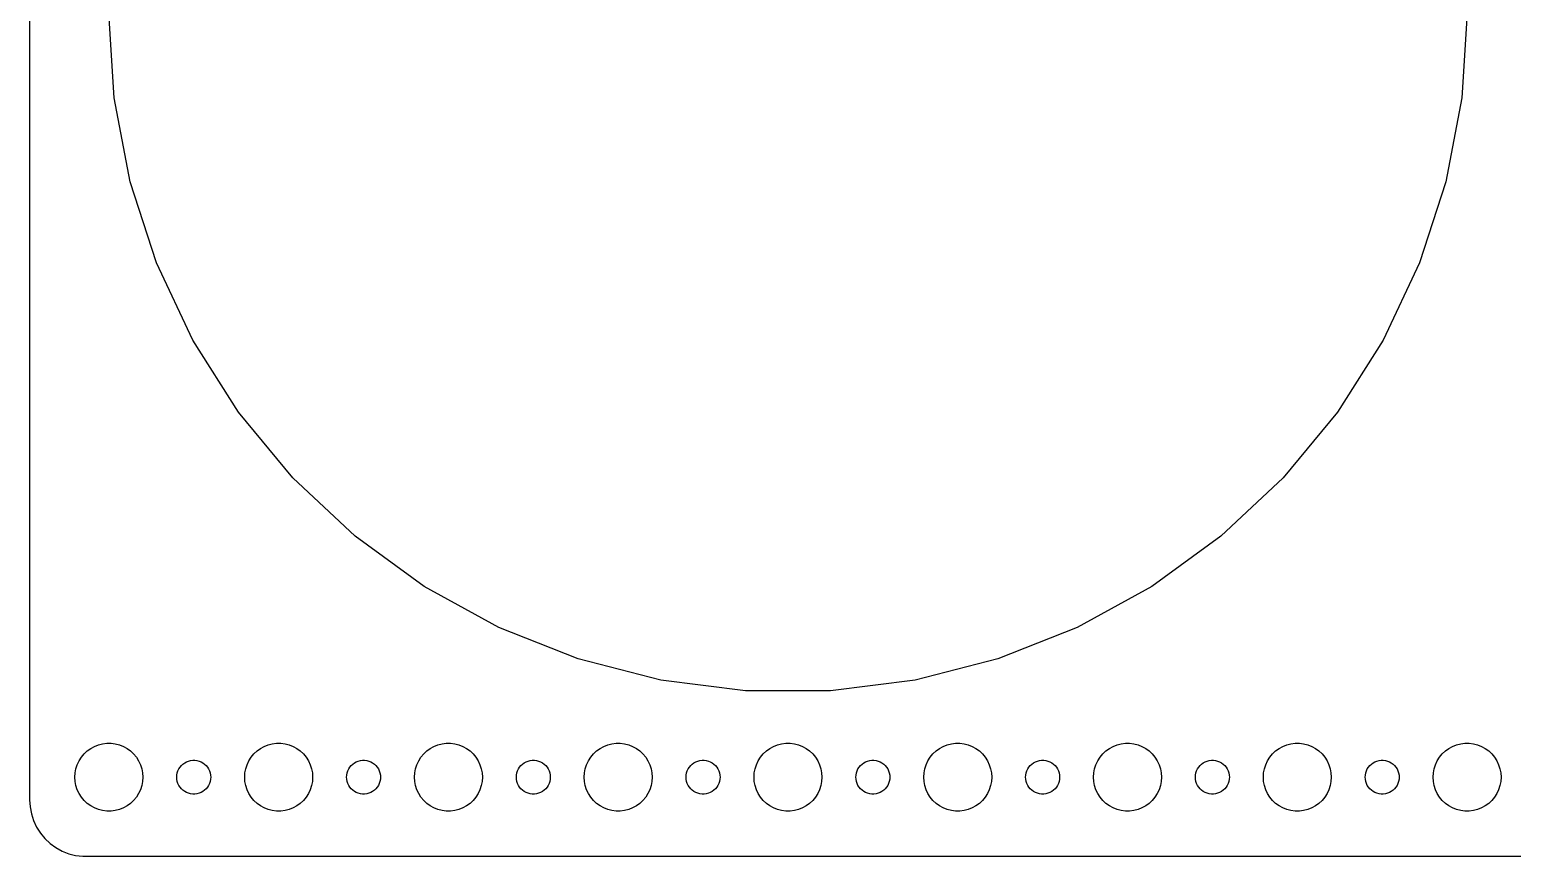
# Model space of a CAD drawing. Header units: metres. Extents: x -254 to 254, y -74 to 74.
# Drawn here: x -254.5 to -123.5, y -74.5 to -1.5 of the extents above; entities that cross this region are included whole.
import ezdxf

# ---------------------------------------------------------------- set-up
doc = ezdxf.new("R2010")
doc.units = ezdxf.units.M

msp = doc.modelspace()

# ---------------------------------------------------------------- linework, layer by layer
for p, q in [((-254.5, 69.5), (-254.5, -69.5)), ((-247.027, -7.51999), (-247.5, 0)), ((-127.5, 0), (-127.973, -7.51999)), ((-245.615, -14.9214), (-247.027, -7.51999)), ((-127.973, -7.51999), (-129.385, -14.9214)), ((-243.287, -22.0875), (-245.615, -14.9214)), ((-129.385, -14.9214), (-131.713, -22.0875)), ((-240.078, -28.9052), (-243.287, -22.0875)), ((-131.713, -22.0875), (-134.922, -28.9052)), ((-236.041, -35.2671), (-240.078, -28.9052)), ((-134.922, -28.9052), (-138.959, -35.2671)), ((-231.238, -41.0728), (-236.041, -35.2671)), ((-138.959, -35.2671), (-143.762, -41.0728)), ((-225.745, -46.2308), (-231.238, -41.0728)), ((-143.762, -41.0728), (-149.255, -46.2308)), ((-219.65, -50.6597), (-225.745, -46.2308)), ((-149.255, -46.2308), (-155.35, -50.6597)), ((-213.047, -54.2896), (-219.65, -50.6597)), ((-155.35, -50.6597), (-161.953, -54.2896)), ((-206.041, -57.0634), (-213.047, -54.2896)), ((-161.953, -54.2896), (-168.959, -57.0634)), ((-198.743, -58.9372), (-206.041, -57.0634)), ((-168.959, -57.0634), (-176.257, -58.9372)), ((-191.267, -59.8816), (-198.743, -58.9372)), ((-176.257, -58.9372), (-183.733, -59.8816)), ((-183.733, -59.8816), (-191.267, -59.8816)), ((-249.927, -65.7366), (-249.687, -65.4464)), ((-249.687, -65.4464), (-249.412, -65.1885)), ((-249.412, -65.1885), (-249.107, -64.967)), ((-249.107, -64.967), (-248.777, -64.7855)), ((-248.777, -64.7855), (-248.427, -64.6468)), ((-248.427, -64.6468), (-248.062, -64.5531)), ((-248.062, -64.5531), (-247.688, -64.5059)), ((-247.688, -64.5059), (-247.312, -64.5059)), ((-247.312, -64.5059), (-246.938, -64.5531)), ((-246.938, -64.5531), (-246.573, -64.6468)), ((-246.573, -64.6468), (-246.223, -64.7855)), ((-246.223, -64.7855), (-245.893, -64.967)), ((-245.893, -64.967), (-245.588, -65.1885)), ((-245.588, -65.1885), (-245.313, -65.4464)), ((-245.313, -65.4464), (-245.073, -65.7366)), ((-234.927, -65.7366), (-234.687, -65.4464)), ((-234.687, -65.4464), (-234.412, -65.1885)), ((-234.412, -65.1885), (-234.107, -64.967)), ((-234.107, -64.967), (-233.777, -64.7855)), ((-233.777, -64.7855), (-233.427, -64.6468)), ((-233.427, -64.6468), (-233.062, -64.5531)), ((-233.062, -64.5531), (-232.688, -64.5059)), ((-232.688, -64.5059), (-232.312, -64.5059)), ((-232.312, -64.5059), (-231.938, -64.5531)), ((-231.938, -64.5531), (-231.573, -64.6468)), ((-231.573, -64.6468), (-231.223, -64.7855)), ((-231.223, -64.7855), (-230.893, -64.967)), ((-230.893, -64.967), (-230.588, -65.1885)), ((-230.588, -65.1885), (-230.313, -65.4464)), ((-230.313, -65.4464), (-230.073, -65.7366)), ((-219.927, -65.7366), (-219.687, -65.4464)), ((-219.687, -65.4464), (-219.412, -65.1885)), ((-219.412, -65.1885), (-219.107, -64.967)), ((-219.107, -64.967), (-218.777, -64.7855)), ((-218.777, -64.7855), (-218.427, -64.6468)), ((-218.427, -64.6468), (-218.062, -64.5531)), ((-218.062, -64.5531), (-217.688, -64.5059)), ((-217.688, -64.5059), (-217.312, -64.5059)), ((-217.312, -64.5059), (-216.938, -64.5531)), ((-216.938, -64.5531), (-216.573, -64.6468)), ((-216.573, -64.6468), (-216.223, -64.7855)), ((-216.223, -64.7855), (-215.893, -64.967)), ((-215.893, -64.967), (-215.588, -65.1885)), ((-215.588, -65.1885), (-215.313, -65.4464)), ((-215.313, -65.4464), (-215.073, -65.7366)), ((-204.927, -65.7366), (-204.687, -65.4464)), ((-204.687, -65.4464), (-204.412, -65.1885)), ((-204.412, -65.1885), (-204.107, -64.967)), ((-204.107, -64.967), (-203.777, -64.7855)), ((-203.777, -64.7855), (-203.427, -64.6468)), ((-203.427, -64.6468), (-203.062, -64.5531)), ((-203.062, -64.5531), (-202.688, -64.5059)), ((-202.688, -64.5059), (-202.312, -64.5059)), ((-202.312, -64.5059), (-201.938, -64.5531)), ((-201.938, -64.5531), (-201.573, -64.6468)), ((-201.573, -64.6468), (-201.223, -64.7855)), ((-201.223, -64.7855), (-200.893, -64.967)), ((-200.893, -64.967), (-200.588, -65.1885)), ((-200.588, -65.1885), (-200.313, -65.4464)), ((-200.313, -65.4464), (-200.073, -65.7366)), ((-189.927, -65.7366), (-189.687, -65.4464)), ((-189.687, -65.4464), (-189.412, -65.1885)), ((-189.412, -65.1885), (-189.107, -64.967)), ((-189.107, -64.967), (-188.777, -64.7855)), ((-188.777, -64.7855), (-188.427, -64.6468)), ((-188.427, -64.6468), (-188.062, -64.5531)), ((-188.062, -64.5531), (-187.688, -64.5059)), ((-187.688, -64.5059), (-187.312, -64.5059)), ((-187.312, -64.5059), (-186.938, -64.5531)), ((-186.938, -64.5531), (-186.573, -64.6468)), ((-186.573, -64.6468), (-186.223, -64.7855)), ((-186.223, -64.7855), (-185.893, -64.967)), ((-185.893, -64.967), (-185.588, -65.1885)), ((-185.588, -65.1885), (-185.313, -65.4464)), ((-185.313, -65.4464), (-185.073, -65.7366)), ((-174.927, -65.7366), (-174.687, -65.4464)), ((-174.687, -65.4464), (-174.412, -65.1885)), ((-174.412, -65.1885), (-174.107, -64.967)), ((-174.107, -64.967), (-173.777, -64.7855)), ((-173.777, -64.7855), (-173.427, -64.6468)), ((-173.427, -64.6468), (-173.062, -64.5531)), ((-173.062, -64.5531), (-172.688, -64.5059)), ((-172.688, -64.5059), (-172.312, -64.5059)), ((-172.312, -64.5059), (-171.938, -64.5531)), ((-171.938, -64.5531), (-171.573, -64.6468)), ((-171.573, -64.6468), (-171.223, -64.7855)), ((-171.223, -64.7855), (-170.893, -64.967)), ((-170.893, -64.967), (-170.588, -65.1885)), ((-170.588, -65.1885), (-170.313, -65.4464)), ((-170.313, -65.4464), (-170.073, -65.7366)), ((-159.927, -65.7366), (-159.687, -65.4464)), ((-159.687, -65.4464), (-159.412, -65.1885)), ((-159.412, -65.1885), (-159.107, -64.967)), ((-159.107, -64.967), (-158.777, -64.7855)), ((-158.777, -64.7855), (-158.427, -64.6468)), ((-158.427, -64.6468), (-158.062, -64.5531)), ((-158.062, -64.5531), (-157.688, -64.5059)), ((-157.688, -64.5059), (-157.312, -64.5059)), ((-157.312, -64.5059), (-156.938, -64.5531)), ((-156.938, -64.5531), (-156.573, -64.6468)), ((-156.573, -64.6468), (-156.223, -64.7855)), ((-156.223, -64.7855), (-155.893, -64.967)), ((-155.893, -64.967), (-155.588, -65.1885)), ((-155.588, -65.1885), (-155.313, -65.4464)), ((-155.313, -65.4464), (-155.073, -65.7366)), ((-144.927, -65.7366), (-144.687, -65.4464)), ((-144.687, -65.4464), (-144.412, -65.1885)), ((-144.412, -65.1885), (-144.107, -64.967)), ((-144.107, -64.967), (-143.777, -64.7855)), ((-143.777, -64.7855), (-143.427, -64.6468)), ((-143.427, -64.6468), (-143.062, -64.5531)), ((-143.062, -64.5531), (-142.688, -64.5059)), ((-142.688, -64.5059), (-142.312, -64.5059)), ((-142.312, -64.5059), (-141.938, -64.5531)), ((-141.938, -64.5531), (-141.573, -64.6468)), ((-141.573, -64.6468), (-141.223, -64.7855)), ((-141.223, -64.7855), (-140.893, -64.967)), ((-140.893, -64.967), (-140.588, -65.1885)), ((-140.588, -65.1885), (-140.313, -65.4464)), ((-140.313, -65.4464), (-140.073, -65.7366)), ((-129.927, -65.7366), (-129.687, -65.4464)), ((-129.687, -65.4464), (-129.412, -65.1885)), ((-129.412, -65.1885), (-129.107, -64.967)), ((-129.107, -64.967), (-128.777, -64.7855)), ((-128.777, -64.7855), (-128.427, -64.6468)), ((-128.427, -64.6468), (-128.062, -64.5531)), ((-128.062, -64.5531), (-127.688, -64.5059)), ((-127.688, -64.5059), (-127.312, -64.5059)), ((-127.312, -64.5059), (-126.938, -64.5531)), ((-126.938, -64.5531), (-126.573, -64.6468)), ((-126.573, -64.6468), (-126.223, -64.7855)), ((-126.223, -64.7855), (-125.893, -64.967)), ((-125.893, -64.967), (-125.588, -65.1885)), ((-125.588, -65.1885), (-125.313, -65.4464)), ((-125.313, -65.4464), (-125.073, -65.7366)), ((-250.476, -67.124), (-250.406, -66.7539)), ((-250.406, -66.7539), (-250.289, -66.3956)), ((-250.289, -66.3956), (-250.129, -66.0547)), ((-250.129, -66.0547), (-249.927, -65.7366)), ((-245.073, -65.7366), (-244.871, -66.0547)), ((-244.871, -66.0547), (-244.711, -66.3956)), ((-244.711, -66.3956), (-244.594, -66.7539)), ((-244.594, -66.7539), (-244.524, -67.124)), ((-241.395, -66.9478), (-241.314, -66.7774)), ((-241.314, -66.7774), (-241.214, -66.6183)), ((-241.214, -66.6183), (-241.093, -66.4732)), ((-241.093, -66.4732), (-240.956, -66.3442)), ((-240.956, -66.3442), (-240.804, -66.2335)), ((-240.804, -66.2335), (-240.639, -66.1428)), ((-240.639, -66.1428), (-240.464, -66.0734)), ((-240.464, -66.0734), (-240.281, -66.0266)), ((-240.281, -66.0266), (-240.094, -66.003)), ((-240.094, -66.003), (-239.906, -66.003)), ((-239.906, -66.003), (-239.719, -66.0266)), ((-239.719, -66.0266), (-239.536, -66.0734)), ((-239.536, -66.0734), (-239.361, -66.1428)), ((-239.361, -66.1428), (-239.196, -66.2335)), ((-239.196, -66.2335), (-239.044, -66.3442)), ((-239.044, -66.3442), (-238.907, -66.4732)), ((-238.907, -66.4732), (-238.786, -66.6183)), ((-238.786, -66.6183), (-238.686, -66.7774)), ((-238.686, -66.7774), (-238.605, -66.9478)), ((-235.476, -67.124), (-235.406, -66.7539)), ((-235.406, -66.7539), (-235.289, -66.3956)), ((-235.289, -66.3956), (-235.129, -66.0547)), ((-235.129, -66.0547), (-234.927, -65.7366)), ((-230.073, -65.7366), (-229.871, -66.0547)), ((-229.871, -66.0547), (-229.711, -66.3956)), ((-229.711, -66.3956), (-229.594, -66.7539)), ((-229.594, -66.7539), (-229.524, -67.124)), ((-226.395, -66.9478), (-226.314, -66.7774)), ((-226.314, -66.7774), (-226.214, -66.6183)), ((-226.214, -66.6183), (-226.093, -66.4732)), ((-226.093, -66.4732), (-225.956, -66.3442)), ((-225.956, -66.3442), (-225.804, -66.2335)), ((-225.804, -66.2335), (-225.639, -66.1428)), ((-225.639, -66.1428), (-225.464, -66.0734)), ((-225.464, -66.0734), (-225.281, -66.0266)), ((-225.281, -66.0266), (-225.094, -66.003)), ((-225.094, -66.003), (-224.906, -66.003)), ((-224.906, -66.003), (-224.719, -66.0266)), ((-224.719, -66.0266), (-224.536, -66.0734)), ((-224.536, -66.0734), (-224.361, -66.1428)), ((-224.361, -66.1428), (-224.196, -66.2335)), ((-224.196, -66.2335), (-224.044, -66.3442)), ((-224.044, -66.3442), (-223.907, -66.4732)), ((-223.907, -66.4732), (-223.786, -66.6183)), ((-223.786, -66.6183), (-223.686, -66.7774)), ((-223.686, -66.7774), (-223.605, -66.9478)), ((-220.476, -67.124), (-220.406, -66.7539)), ((-220.406, -66.7539), (-220.289, -66.3956)), ((-220.289, -66.3956), (-220.129, -66.0547)), ((-220.129, -66.0547), (-219.927, -65.7366)), ((-215.073, -65.7366), (-214.871, -66.0547)), ((-214.871, -66.0547), (-214.711, -66.3956)), ((-214.711, -66.3956), (-214.594, -66.7539)), ((-214.594, -66.7539), (-214.524, -67.124)), ((-211.395, -66.9478), (-211.314, -66.7774)), ((-211.314, -66.7774), (-211.214, -66.6183)), ((-211.214, -66.6183), (-211.093, -66.4732)), ((-211.093, -66.4732), (-210.956, -66.3442)), ((-210.956, -66.3442), (-210.804, -66.2335)), ((-210.804, -66.2335), (-210.639, -66.1428)), ((-210.639, -66.1428), (-210.464, -66.0734)), ((-210.464, -66.0734), (-210.281, -66.0266)), ((-210.281, -66.0266), (-210.094, -66.003)), ((-210.094, -66.003), (-209.906, -66.003)), ((-209.906, -66.003), (-209.719, -66.0266)), ((-209.719, -66.0266), (-209.536, -66.0734)), ((-209.536, -66.0734), (-209.361, -66.1428)), ((-209.361, -66.1428), (-209.196, -66.2335)), ((-209.196, -66.2335), (-209.044, -66.3442)), ((-209.044, -66.3442), (-208.907, -66.4732)), ((-208.907, -66.4732), (-208.786, -66.6183)), ((-208.786, -66.6183), (-208.686, -66.7774)), ((-208.686, -66.7774), (-208.605, -66.9478)), ((-205.476, -67.124), (-205.406, -66.7539)), ((-205.406, -66.7539), (-205.289, -66.3956)), ((-205.289, -66.3956), (-205.129, -66.0547)), ((-205.129, -66.0547), (-204.927, -65.7366)), ((-200.073, -65.7366), (-199.871, -66.0547)), ((-199.871, -66.0547), (-199.711, -66.3956)), ((-199.711, -66.3956), (-199.594, -66.7539)), ((-199.594, -66.7539), (-199.524, -67.124)), ((-196.395, -66.9478), (-196.314, -66.7774)), ((-196.314, -66.7774), (-196.214, -66.6183)), ((-196.214, -66.6183), (-196.093, -66.4732)), ((-196.093, -66.4732), (-195.956, -66.3442)), ((-195.956, -66.3442), (-195.804, -66.2335)), ((-195.804, -66.2335), (-195.639, -66.1428)), ((-195.639, -66.1428), (-195.464, -66.0734)), ((-195.464, -66.0734), (-195.281, -66.0266)), ((-195.281, -66.0266), (-195.094, -66.003)), ((-195.094, -66.003), (-194.906, -66.003)), ((-194.906, -66.003), (-194.719, -66.0266)), ((-194.719, -66.0266), (-194.536, -66.0734)), ((-194.536, -66.0734), (-194.361, -66.1428)), ((-194.361, -66.1428), (-194.196, -66.2335)), ((-194.196, -66.2335), (-194.044, -66.3442)), ((-194.044, -66.3442), (-193.907, -66.4732)), ((-193.907, -66.4732), (-193.786, -66.6183)), ((-193.786, -66.6183), (-193.686, -66.7774)), ((-193.686, -66.7774), (-193.605, -66.9478)), ((-190.476, -67.124), (-190.406, -66.7539)), ((-190.406, -66.7539), (-190.289, -66.3956)), ((-190.289, -66.3956), (-190.129, -66.0547)), ((-190.129, -66.0547), (-189.927, -65.7366)), ((-185.073, -65.7366), (-184.871, -66.0547)), ((-184.871, -66.0547), (-184.711, -66.3956)), ((-184.711, -66.3956), (-184.594, -66.7539)), ((-184.594, -66.7539), (-184.524, -67.124)), ((-181.395, -66.9478), (-181.314, -66.7774)), ((-181.314, -66.7774), (-181.214, -66.6183)), ((-181.214, -66.6183), (-181.093, -66.4732)), ((-181.093, -66.4732), (-180.956, -66.3442)), ((-180.956, -66.3442), (-180.804, -66.2335)), ((-180.804, -66.2335), (-180.639, -66.1428)), ((-180.639, -66.1428), (-180.464, -66.0734)), ((-180.464, -66.0734), (-180.281, -66.0266)), ((-180.281, -66.0266), (-180.094, -66.003)), ((-180.094, -66.003), (-179.906, -66.003)), ((-179.906, -66.003), (-179.719, -66.0266)), ((-179.719, -66.0266), (-179.536, -66.0734)), ((-179.536, -66.0734), (-179.361, -66.1428)), ((-179.361, -66.1428), (-179.196, -66.2335)), ((-179.196, -66.2335), (-179.044, -66.3442)), ((-179.044, -66.3442), (-178.907, -66.4732)), ((-178.907, -66.4732), (-178.786, -66.6183)), ((-178.786, -66.6183), (-178.686, -66.7774)), ((-178.686, -66.7774), (-178.605, -66.9478)), ((-175.476, -67.124), (-175.406, -66.7539)), ((-175.406, -66.7539), (-175.289, -66.3956)), ((-175.289, -66.3956), (-175.129, -66.0547)), ((-175.129, -66.0547), (-174.927, -65.7366)), ((-170.073, -65.7366), (-169.871, -66.0547)), ((-169.871, -66.0547), (-169.711, -66.3956)), ((-169.711, -66.3956), (-169.594, -66.7539)), ((-169.594, -66.7539), (-169.524, -67.124)), ((-166.395, -66.9478), (-166.314, -66.7774)), ((-166.314, -66.7774), (-166.214, -66.6183)), ((-166.214, -66.6183), (-166.093, -66.4732)), ((-166.093, -66.4732), (-165.956, -66.3442)), ((-165.956, -66.3442), (-165.804, -66.2335)), ((-165.804, -66.2335), (-165.639, -66.1428)), ((-165.639, -66.1428), (-165.464, -66.0734)), ((-165.464, -66.0734), (-165.281, -66.0266)), ((-165.281, -66.0266), (-165.094, -66.003)), ((-165.094, -66.003), (-164.906, -66.003)), ((-164.906, -66.003), (-164.719, -66.0266)), ((-164.719, -66.0266), (-164.536, -66.0734)), ((-164.536, -66.0734), (-164.361, -66.1428)), ((-164.361, -66.1428), (-164.196, -66.2335)), ((-164.196, -66.2335), (-164.044, -66.3442)), ((-164.044, -66.3442), (-163.907, -66.4732)), ((-163.907, -66.4732), (-163.786, -66.6183)), ((-163.786, -66.6183), (-163.686, -66.7774)), ((-163.686, -66.7774), (-163.605, -66.9478)), ((-160.476, -67.124), (-160.406, -66.7539)), ((-160.406, -66.7539), (-160.289, -66.3956)), ((-160.289, -66.3956), (-160.129, -66.0547)), ((-160.129, -66.0547), (-159.927, -65.7366)), ((-155.073, -65.7366), (-154.871, -66.0547)), ((-154.871, -66.0547), (-154.711, -66.3956)), ((-154.711, -66.3956), (-154.594, -66.7539)), ((-154.594, -66.7539), (-154.524, -67.124)), ((-151.395, -66.9478), (-151.314, -66.7774)), ((-151.314, -66.7774), (-151.214, -66.6183)), ((-151.214, -66.6183), (-151.093, -66.4732)), ((-151.093, -66.4732), (-150.956, -66.3442)), ((-150.956, -66.3442), (-150.804, -66.2335)), ((-150.804, -66.2335), (-150.639, -66.1428)), ((-150.639, -66.1428), (-150.464, -66.0734)), ((-150.464, -66.0734), (-150.281, -66.0266)), ((-150.281, -66.0266), (-150.094, -66.003)), ((-150.094, -66.003), (-149.906, -66.003)), ((-149.906, -66.003), (-149.719, -66.0266)), ((-149.719, -66.0266), (-149.536, -66.0734)), ((-149.536, -66.0734), (-149.361, -66.1428)), ((-149.361, -66.1428), (-149.196, -66.2335)), ((-149.196, -66.2335), (-149.044, -66.3442)), ((-149.044, -66.3442), (-148.907, -66.4732)), ((-148.907, -66.4732), (-148.786, -66.6183)), ((-148.786, -66.6183), (-148.686, -66.7774)), ((-148.686, -66.7774), (-148.605, -66.9478)), ((-145.476, -67.124), (-145.406, -66.7539)), ((-145.406, -66.7539), (-145.289, -66.3956)), ((-145.289, -66.3956), (-145.129, -66.0547)), ((-145.129, -66.0547), (-144.927, -65.7366)), ((-140.073, -65.7366), (-139.871, -66.0547)), ((-139.871, -66.0547), (-139.711, -66.3956)), ((-139.711, -66.3956), (-139.594, -66.7539)), ((-139.594, -66.7539), (-139.524, -67.124)), ((-136.395, -66.9478), (-136.314, -66.7774)), ((-136.314, -66.7774), (-136.214, -66.6183)), ((-136.214, -66.6183), (-136.093, -66.4732)), ((-136.093, -66.4732), (-135.956, -66.3442)), ((-135.956, -66.3442), (-135.804, -66.2335)), ((-135.804, -66.2335), (-135.639, -66.1428)), ((-135.639, -66.1428), (-135.464, -66.0734)), ((-135.464, -66.0734), (-135.281, -66.0266)), ((-135.281, -66.0266), (-135.094, -66.003)), ((-135.094, -66.003), (-134.906, -66.003)), ((-134.906, -66.003), (-134.719, -66.0266)), ((-134.719, -66.0266), (-134.536, -66.0734)), ((-134.536, -66.0734), (-134.361, -66.1428)), ((-134.361, -66.1428), (-134.196, -66.2335)), ((-134.196, -66.2335), (-134.044, -66.3442)), ((-134.044, -66.3442), (-133.907, -66.4732)), ((-133.907, -66.4732), (-133.786, -66.6183)), ((-133.786, -66.6183), (-133.686, -66.7774)), ((-133.686, -66.7774), (-133.605, -66.9478)), ((-130.476, -67.124), (-130.406, -66.7539)), ((-130.406, -66.7539), (-130.289, -66.3956)), ((-130.289, -66.3956), (-130.129, -66.0547)), ((-130.129, -66.0547), (-129.927, -65.7366)), ((-125.073, -65.7366), (-124.871, -66.0547)), ((-124.871, -66.0547), (-124.711, -66.3956)), ((-124.711, -66.3956), (-124.594, -66.7539)), ((-124.594, -66.7539), (-124.524, -67.124)), ((-250.5, -67.5), (-250.476, -67.124)), ((-250.476, -67.876), (-250.5, -67.5)), ((-250.406, -68.2461), (-250.476, -67.876)), ((-244.524, -67.876), (-244.594, -68.2461)), ((-244.524, -67.124), (-244.5, -67.5)), ((-244.5, -67.5), (-244.524, -67.876)), ((-241.5, -67.5), (-241.488, -67.312)), ((-241.488, -67.688), (-241.5, -67.5)), ((-241.488, -67.312), (-241.453, -67.127)), ((-241.453, -67.873), (-241.488, -67.688)), ((-241.453, -67.127), (-241.395, -66.9478)), ((-241.395, -68.0522), (-241.453, -67.873)), ((-241.314, -68.2226), (-241.395, -68.0522)), ((-238.605, -68.0522), (-238.686, -68.2226)), ((-238.605, -66.9478), (-238.547, -67.127)), ((-238.547, -67.873), (-238.605, -68.0522)), ((-238.547, -67.127), (-238.512, -67.312)), ((-238.512, -67.688), (-238.547, -67.873)), ((-238.512, -67.312), (-238.5, -67.5)), ((-238.5, -67.5), (-238.512, -67.688)), ((-235.5, -67.5), (-235.476, -67.124)), ((-235.476, -67.876), (-235.5, -67.5)), ((-235.406, -68.2461), (-235.476, -67.876)), ((-229.524, -67.876), (-229.594, -68.2461)), ((-229.524, -67.124), (-229.5, -67.5)), ((-229.5, -67.5), (-229.524, -67.876)), ((-226.5, -67.5), (-226.488, -67.312)), ((-226.488, -67.688), (-226.5, -67.5)), ((-226.488, -67.312), (-226.453, -67.127)), ((-226.453, -67.873), (-226.488, -67.688)), ((-226.453, -67.127), (-226.395, -66.9478)), ((-226.395, -68.0522), (-226.453, -67.873)), ((-226.314, -68.2226), (-226.395, -68.0522)), ((-223.605, -68.0522), (-223.686, -68.2226)), ((-223.605, -66.9478), (-223.547, -67.127)), ((-223.547, -67.873), (-223.605, -68.0522)), ((-223.547, -67.127), (-223.512, -67.312)), ((-223.512, -67.688), (-223.547, -67.873)), ((-223.512, -67.312), (-223.5, -67.5)), ((-223.5, -67.5), (-223.512, -67.688)), ((-220.5, -67.5), (-220.476, -67.124)), ((-220.476, -67.876), (-220.5, -67.5)), ((-220.406, -68.2461), (-220.476, -67.876)), ((-214.524, -67.876), (-214.594, -68.2461)), ((-214.524, -67.124), (-214.5, -67.5)), ((-214.5, -67.5), (-214.524, -67.876)), ((-211.5, -67.5), (-211.488, -67.312)), ((-211.488, -67.688), (-211.5, -67.5)), ((-211.488, -67.312), (-211.453, -67.127)), ((-211.453, -67.873), (-211.488, -67.688)), ((-211.453, -67.127), (-211.395, -66.9478)), ((-211.395, -68.0522), (-211.453, -67.873)), ((-211.314, -68.2226), (-211.395, -68.0522)), ((-208.605, -68.0522), (-208.686, -68.2226)), ((-208.605, -66.9478), (-208.547, -67.127)), ((-208.547, -67.873), (-208.605, -68.0522)), ((-208.547, -67.127), (-208.512, -67.312)), ((-208.512, -67.688), (-208.547, -67.873)), ((-208.512, -67.312), (-208.5, -67.5)), ((-208.5, -67.5), (-208.512, -67.688)), ((-205.5, -67.5), (-205.476, -67.124)), ((-205.476, -67.876), (-205.5, -67.5)), ((-205.406, -68.2461), (-205.476, -67.876)), ((-199.524, -67.876), (-199.594, -68.2461)), ((-199.524, -67.124), (-199.5, -67.5)), ((-199.5, -67.5), (-199.524, -67.876)), ((-196.5, -67.5), (-196.488, -67.312)), ((-196.488, -67.688), (-196.5, -67.5)), ((-196.488, -67.312), (-196.453, -67.127)), ((-196.453, -67.873), (-196.488, -67.688)), ((-196.453, -67.127), (-196.395, -66.9478)), ((-196.395, -68.0522), (-196.453, -67.873)), ((-196.314, -68.2226), (-196.395, -68.0522)), ((-193.605, -68.0522), (-193.686, -68.2226)), ((-193.605, -66.9478), (-193.547, -67.127)), ((-193.547, -67.873), (-193.605, -68.0522)), ((-193.547, -67.127), (-193.512, -67.312)), ((-193.512, -67.688), (-193.547, -67.873)), ((-193.512, -67.312), (-193.5, -67.5)), ((-193.5, -67.5), (-193.512, -67.688)), ((-190.5, -67.5), (-190.476, -67.124)), ((-190.476, -67.876), (-190.5, -67.5)), ((-190.406, -68.2461), (-190.476, -67.876)), ((-184.524, -67.876), (-184.594, -68.2461)), ((-184.524, -67.124), (-184.5, -67.5)), ((-184.5, -67.5), (-184.524, -67.876)), ((-181.5, -67.5), (-181.488, -67.312)), ((-181.488, -67.688), (-181.5, -67.5)), ((-181.488, -67.312), (-181.453, -67.127)), ((-181.453, -67.873), (-181.488, -67.688)), ((-181.453, -67.127), (-181.395, -66.9478)), ((-181.395, -68.0522), (-181.453, -67.873)), ((-181.314, -68.2226), (-181.395, -68.0522)), ((-178.605, -68.0522), (-178.686, -68.2226)), ((-178.605, -66.9478), (-178.547, -67.127)), ((-178.547, -67.873), (-178.605, -68.0522)), ((-178.547, -67.127), (-178.512, -67.312)), ((-178.512, -67.688), (-178.547, -67.873)), ((-178.512, -67.312), (-178.5, -67.5)), ((-178.5, -67.5), (-178.512, -67.688)), ((-175.5, -67.5), (-175.476, -67.124)), ((-175.476, -67.876), (-175.5, -67.5)), ((-175.406, -68.2461), (-175.476, -67.876)), ((-169.524, -67.876), (-169.594, -68.2461)), ((-169.524, -67.124), (-169.5, -67.5)), ((-169.5, -67.5), (-169.524, -67.876)), ((-166.5, -67.5), (-166.488, -67.312)), ((-166.488, -67.688), (-166.5, -67.5)), ((-166.488, -67.312), (-166.453, -67.127)), ((-166.453, -67.873), (-166.488, -67.688)), ((-166.453, -67.127), (-166.395, -66.9478)), ((-166.395, -68.0522), (-166.453, -67.873)), ((-166.314, -68.2226), (-166.395, -68.0522)), ((-163.605, -68.0522), (-163.686, -68.2226)), ((-163.605, -66.9478), (-163.547, -67.127)), ((-163.547, -67.873), (-163.605, -68.0522)), ((-163.547, -67.127), (-163.512, -67.312)), ((-163.512, -67.688), (-163.547, -67.873)), ((-163.512, -67.312), (-163.5, -67.5)), ((-163.5, -67.5), (-163.512, -67.688)), ((-160.5, -67.5), (-160.476, -67.124)), ((-160.476, -67.876), (-160.5, -67.5)), ((-160.406, -68.2461), (-160.476, -67.876)), ((-154.524, -67.876), (-154.594, -68.2461)), ((-154.524, -67.124), (-154.5, -67.5)), ((-154.5, -67.5), (-154.524, -67.876)), ((-151.5, -67.5), (-151.488, -67.312)), ((-151.488, -67.688), (-151.5, -67.5)), ((-151.488, -67.312), (-151.453, -67.127)), ((-151.453, -67.873), (-151.488, -67.688)), ((-151.453, -67.127), (-151.395, -66.9478)), ((-151.395, -68.0522), (-151.453, -67.873)), ((-151.314, -68.2226), (-151.395, -68.0522)), ((-148.605, -68.0522), (-148.686, -68.2226)), ((-148.605, -66.9478), (-148.547, -67.127)), ((-148.547, -67.873), (-148.605, -68.0522)), ((-148.547, -67.127), (-148.512, -67.312)), ((-148.512, -67.688), (-148.547, -67.873)), ((-148.512, -67.312), (-148.5, -67.5)), ((-148.5, -67.5), (-148.512, -67.688)), ((-145.5, -67.5), (-145.476, -67.124)), ((-145.476, -67.876), (-145.5, -67.5)), ((-145.406, -68.2461), (-145.476, -67.876)), ((-139.524, -67.876), (-139.594, -68.2461)), ((-139.524, -67.124), (-139.5, -67.5)), ((-139.5, -67.5), (-139.524, -67.876)), ((-136.5, -67.5), (-136.488, -67.312)), ((-136.488, -67.688), (-136.5, -67.5)), ((-136.488, -67.312), (-136.453, -67.127)), ((-136.453, -67.873), (-136.488, -67.688)), ((-136.453, -67.127), (-136.395, -66.9478)), ((-136.395, -68.0522), (-136.453, -67.873)), ((-136.314, -68.2226), (-136.395, -68.0522)), ((-133.605, -68.0522), (-133.686, -68.2226)), ((-133.605, -66.9478), (-133.547, -67.127)), ((-133.547, -67.873), (-133.605, -68.0522)), ((-133.547, -67.127), (-133.512, -67.312)), ((-133.512, -67.688), (-133.547, -67.873)), ((-133.512, -67.312), (-133.5, -67.5)), ((-133.5, -67.5), (-133.512, -67.688)), ((-130.5, -67.5), (-130.476, -67.124)), ((-130.476, -67.876), (-130.5, -67.5)), ((-130.406, -68.2461), (-130.476, -67.876)), ((-124.524, -67.876), (-124.594, -68.2461)), ((-124.524, -67.124), (-124.5, -67.5)), ((-124.5, -67.5), (-124.524, -67.876)), ((-250.289, -68.6044), (-250.406, -68.2461)), ((-250.129, -68.9453), (-250.289, -68.6044)), ((-249.927, -69.2634), (-250.129, -68.9453)), ((-249.687, -69.5536), (-249.927, -69.2634)), ((-245.073, -69.2634), (-245.313, -69.5536)), ((-244.871, -68.9453), (-245.073, -69.2634)), ((-244.711, -68.6044), (-244.871, -68.9453)), ((-244.594, -68.2461), (-244.711, -68.6044)), ((-241.214, -68.3817), (-241.314, -68.2226)), ((-241.093, -68.5268), (-241.214, -68.3817)), ((-240.956, -68.6558), (-241.093, -68.5268)), ((-240.804, -68.7665), (-240.956, -68.6558)), ((-240.639, -68.8572), (-240.804, -68.7665)), ((-240.464, -68.9266), (-240.639, -68.8572)), ((-240.281, -68.9734), (-240.464, -68.9266)), ((-240.094, -68.997), (-240.281, -68.9734)), ((-239.906, -68.997), (-240.094, -68.997)), ((-239.719, -68.9734), (-239.906, -68.997)), ((-239.536, -68.9266), (-239.719, -68.9734)), ((-239.361, -68.8572), (-239.536, -68.9266)), ((-239.196, -68.7665), (-239.361, -68.8572)), ((-239.044, -68.6558), (-239.196, -68.7665)), ((-238.907, -68.5268), (-239.044, -68.6558)), ((-238.786, -68.3817), (-238.907, -68.5268)), ((-238.686, -68.2226), (-238.786, -68.3817)), ((-235.289, -68.6044), (-235.406, -68.2461)), ((-235.129, -68.9453), (-235.289, -68.6044)), ((-234.927, -69.2634), (-235.129, -68.9453)), ((-234.687, -69.5536), (-234.927, -69.2634)), ((-230.073, -69.2634), (-230.313, -69.5536)), ((-229.871, -68.9453), (-230.073, -69.2634)), ((-229.711, -68.6044), (-229.871, -68.9453)), ((-229.594, -68.2461), (-229.711, -68.6044)), ((-226.214, -68.3817), (-226.314, -68.2226)), ((-226.093, -68.5268), (-226.214, -68.3817)), ((-225.956, -68.6558), (-226.093, -68.5268)), ((-225.804, -68.7665), (-225.956, -68.6558)), ((-225.639, -68.8572), (-225.804, -68.7665)), ((-225.464, -68.9266), (-225.639, -68.8572)), ((-225.281, -68.9734), (-225.464, -68.9266)), ((-225.094, -68.997), (-225.281, -68.9734)), ((-224.906, -68.997), (-225.094, -68.997)), ((-224.719, -68.9734), (-224.906, -68.997)), ((-224.536, -68.9266), (-224.719, -68.9734)), ((-224.361, -68.8572), (-224.536, -68.9266)), ((-224.196, -68.7665), (-224.361, -68.8572)), ((-224.044, -68.6558), (-224.196, -68.7665)), ((-223.907, -68.5268), (-224.044, -68.6558)), ((-223.786, -68.3817), (-223.907, -68.5268)), ((-223.686, -68.2226), (-223.786, -68.3817)), ((-220.289, -68.6044), (-220.406, -68.2461)), ((-220.129, -68.9453), (-220.289, -68.6044)), ((-219.927, -69.2634), (-220.129, -68.9453)), ((-219.687, -69.5536), (-219.927, -69.2634)), ((-215.073, -69.2634), (-215.313, -69.5536)), ((-214.871, -68.9453), (-215.073, -69.2634)), ((-214.711, -68.6044), (-214.871, -68.9453)), ((-214.594, -68.2461), (-214.711, -68.6044)), ((-211.214, -68.3817), (-211.314, -68.2226)), ((-211.093, -68.5268), (-211.214, -68.3817)), ((-210.956, -68.6558), (-211.093, -68.5268)), ((-210.804, -68.7665), (-210.956, -68.6558)), ((-210.639, -68.8572), (-210.804, -68.7665)), ((-210.464, -68.9266), (-210.639, -68.8572)), ((-210.281, -68.9734), (-210.464, -68.9266)), ((-210.094, -68.997), (-210.281, -68.9734)), ((-209.906, -68.997), (-210.094, -68.997)), ((-209.719, -68.9734), (-209.906, -68.997)), ((-209.536, -68.9266), (-209.719, -68.9734)), ((-209.361, -68.8572), (-209.536, -68.9266)), ((-209.196, -68.7665), (-209.361, -68.8572)), ((-209.044, -68.6558), (-209.196, -68.7665)), ((-208.907, -68.5268), (-209.044, -68.6558)), ((-208.786, -68.3817), (-208.907, -68.5268)), ((-208.686, -68.2226), (-208.786, -68.3817)), ((-205.289, -68.6044), (-205.406, -68.2461)), ((-205.129, -68.9453), (-205.289, -68.6044)), ((-204.927, -69.2634), (-205.129, -68.9453)), ((-204.687, -69.5536), (-204.927, -69.2634)), ((-200.073, -69.2634), (-200.313, -69.5536)), ((-199.871, -68.9453), (-200.073, -69.2634)), ((-199.711, -68.6044), (-199.871, -68.9453)), ((-199.594, -68.2461), (-199.711, -68.6044)), ((-196.214, -68.3817), (-196.314, -68.2226)), ((-196.093, -68.5268), (-196.214, -68.3817)), ((-195.956, -68.6558), (-196.093, -68.5268)), ((-195.804, -68.7665), (-195.956, -68.6558)), ((-195.639, -68.8572), (-195.804, -68.7665)), ((-195.464, -68.9266), (-195.639, -68.8572)), ((-195.281, -68.9734), (-195.464, -68.9266)), ((-195.094, -68.997), (-195.281, -68.9734)), ((-194.906, -68.997), (-195.094, -68.997)), ((-194.719, -68.9734), (-194.906, -68.997)), ((-194.536, -68.9266), (-194.719, -68.9734)), ((-194.361, -68.8572), (-194.536, -68.9266)), ((-194.196, -68.7665), (-194.361, -68.8572)), ((-194.044, -68.6558), (-194.196, -68.7665)), ((-193.907, -68.5268), (-194.044, -68.6558)), ((-193.786, -68.3817), (-193.907, -68.5268)), ((-193.686, -68.2226), (-193.786, -68.3817)), ((-190.289, -68.6044), (-190.406, -68.2461)), ((-190.129, -68.9453), (-190.289, -68.6044)), ((-189.927, -69.2634), (-190.129, -68.9453)), ((-189.687, -69.5536), (-189.927, -69.2634)), ((-185.073, -69.2634), (-185.313, -69.5536)), ((-184.871, -68.9453), (-185.073, -69.2634)), ((-184.711, -68.6044), (-184.871, -68.9453)), ((-184.594, -68.2461), (-184.711, -68.6044)), ((-181.214, -68.3817), (-181.314, -68.2226)), ((-181.093, -68.5268), (-181.214, -68.3817)), ((-180.956, -68.6558), (-181.093, -68.5268)), ((-180.804, -68.7665), (-180.956, -68.6558)), ((-180.639, -68.8572), (-180.804, -68.7665)), ((-180.464, -68.9266), (-180.639, -68.8572)), ((-180.281, -68.9734), (-180.464, -68.9266)), ((-180.094, -68.997), (-180.281, -68.9734)), ((-179.906, -68.997), (-180.094, -68.997)), ((-179.719, -68.9734), (-179.906, -68.997)), ((-179.536, -68.9266), (-179.719, -68.9734)), ((-179.361, -68.8572), (-179.536, -68.9266)), ((-179.196, -68.7665), (-179.361, -68.8572)), ((-179.044, -68.6558), (-179.196, -68.7665)), ((-178.907, -68.5268), (-179.044, -68.6558)), ((-178.786, -68.3817), (-178.907, -68.5268)), ((-178.686, -68.2226), (-178.786, -68.3817)), ((-175.289, -68.6044), (-175.406, -68.2461)), ((-175.129, -68.9453), (-175.289, -68.6044)), ((-174.927, -69.2634), (-175.129, -68.9453)), ((-174.687, -69.5536), (-174.927, -69.2634)), ((-170.073, -69.2634), (-170.313, -69.5536)), ((-169.871, -68.9453), (-170.073, -69.2634)), ((-169.711, -68.6044), (-169.871, -68.9453)), ((-169.594, -68.2461), (-169.711, -68.6044)), ((-166.214, -68.3817), (-166.314, -68.2226)), ((-166.093, -68.5268), (-166.214, -68.3817)), ((-165.956, -68.6558), (-166.093, -68.5268)), ((-165.804, -68.7665), (-165.956, -68.6558)), ((-165.639, -68.8572), (-165.804, -68.7665)), ((-165.464, -68.9266), (-165.639, -68.8572)), ((-165.281, -68.9734), (-165.464, -68.9266)), ((-165.094, -68.997), (-165.281, -68.9734)), ((-164.906, -68.997), (-165.094, -68.997)), ((-164.719, -68.9734), (-164.906, -68.997)), ((-164.536, -68.9266), (-164.719, -68.9734)), ((-164.361, -68.8572), (-164.536, -68.9266)), ((-164.196, -68.7665), (-164.361, -68.8572)), ((-164.044, -68.6558), (-164.196, -68.7665)), ((-163.907, -68.5268), (-164.044, -68.6558)), ((-163.786, -68.3817), (-163.907, -68.5268)), ((-163.686, -68.2226), (-163.786, -68.3817)), ((-160.289, -68.6044), (-160.406, -68.2461)), ((-160.129, -68.9453), (-160.289, -68.6044)), ((-159.927, -69.2634), (-160.129, -68.9453)), ((-159.687, -69.5536), (-159.927, -69.2634)), ((-155.073, -69.2634), (-155.313, -69.5536)), ((-154.871, -68.9453), (-155.073, -69.2634)), ((-154.711, -68.6044), (-154.871, -68.9453)), ((-154.594, -68.2461), (-154.711, -68.6044)), ((-151.214, -68.3817), (-151.314, -68.2226)), ((-151.093, -68.5268), (-151.214, -68.3817)), ((-150.956, -68.6558), (-151.093, -68.5268)), ((-150.804, -68.7665), (-150.956, -68.6558)), ((-150.639, -68.8572), (-150.804, -68.7665)), ((-150.464, -68.9266), (-150.639, -68.8572)), ((-150.281, -68.9734), (-150.464, -68.9266)), ((-150.094, -68.997), (-150.281, -68.9734)), ((-149.906, -68.997), (-150.094, -68.997)), ((-149.719, -68.9734), (-149.906, -68.997)), ((-149.536, -68.9266), (-149.719, -68.9734)), ((-149.361, -68.8572), (-149.536, -68.9266)), ((-149.196, -68.7665), (-149.361, -68.8572)), ((-149.044, -68.6558), (-149.196, -68.7665)), ((-148.907, -68.5268), (-149.044, -68.6558)), ((-148.786, -68.3817), (-148.907, -68.5268)), ((-148.686, -68.2226), (-148.786, -68.3817)), ((-145.289, -68.6044), (-145.406, -68.2461)), ((-145.129, -68.9453), (-145.289, -68.6044)), ((-144.927, -69.2634), (-145.129, -68.9453)), ((-144.687, -69.5536), (-144.927, -69.2634)), ((-140.073, -69.2634), (-140.313, -69.5536)), ((-139.871, -68.9453), (-140.073, -69.2634)), ((-139.711, -68.6044), (-139.871, -68.9453)), ((-139.594, -68.2461), (-139.711, -68.6044)), ((-136.214, -68.3817), (-136.314, -68.2226)), ((-136.093, -68.5268), (-136.214, -68.3817)), ((-135.956, -68.6558), (-136.093, -68.5268)), ((-135.804, -68.7665), (-135.956, -68.6558)), ((-135.639, -68.8572), (-135.804, -68.7665)), ((-135.464, -68.9266), (-135.639, -68.8572)), ((-135.281, -68.9734), (-135.464, -68.9266)), ((-135.094, -68.997), (-135.281, -68.9734)), ((-134.906, -68.997), (-135.094, -68.997)), ((-134.719, -68.9734), (-134.906, -68.997)), ((-134.536, -68.9266), (-134.719, -68.9734)), ((-134.361, -68.8572), (-134.536, -68.9266)), ((-134.196, -68.7665), (-134.361, -68.8572)), ((-134.044, -68.6558), (-134.196, -68.7665)), ((-133.907, -68.5268), (-134.044, -68.6558)), ((-133.786, -68.3817), (-133.907, -68.5268)), ((-133.686, -68.2226), (-133.786, -68.3817)), ((-130.289, -68.6044), (-130.406, -68.2461)), ((-130.129, -68.9453), (-130.289, -68.6044)), ((-129.927, -69.2634), (-130.129, -68.9453)), ((-129.687, -69.5536), (-129.927, -69.2634)), ((-125.073, -69.2634), (-125.313, -69.5536)), ((-124.871, -68.9453), (-125.073, -69.2634)), ((-124.711, -68.6044), (-124.871, -68.9453)), ((-124.594, -68.2461), (-124.711, -68.6044)), ((-254.5, -69.5), (-254.461, -70.1267)), ((-254.461, -70.1267), (-254.343, -70.7434)), ((-249.412, -69.8115), (-249.687, -69.5536)), ((-249.107, -70.033), (-249.412, -69.8115)), ((-248.777, -70.2145), (-249.107, -70.033)), ((-248.427, -70.3532), (-248.777, -70.2145)), ((-248.062, -70.4469), (-248.427, -70.3532)), ((-247.688, -70.4941), (-248.062, -70.4469)), ((-247.312, -70.4941), (-247.688, -70.4941)), ((-246.938, -70.4469), (-247.312, -70.4941)), ((-246.573, -70.3532), (-246.938, -70.4469)), ((-246.223, -70.2145), (-246.573, -70.3532)), ((-245.893, -70.033), (-246.223, -70.2145)), ((-245.588, -69.8115), (-245.893, -70.033)), ((-245.313, -69.5536), (-245.588, -69.8115)), ((-234.412, -69.8115), (-234.687, -69.5536)), ((-234.107, -70.033), (-234.412, -69.8115)), ((-233.777, -70.2145), (-234.107, -70.033)), ((-233.427, -70.3532), (-233.777, -70.2145)), ((-233.062, -70.4469), (-233.427, -70.3532)), ((-232.688, -70.4941), (-233.062, -70.4469)), ((-232.312, -70.4941), (-232.688, -70.4941)), ((-231.938, -70.4469), (-232.312, -70.4941)), ((-231.573, -70.3532), (-231.938, -70.4469)), ((-231.223, -70.2145), (-231.573, -70.3532)), ((-230.893, -70.033), (-231.223, -70.2145)), ((-230.588, -69.8115), (-230.893, -70.033)), ((-230.313, -69.5536), (-230.588, -69.8115)), ((-219.412, -69.8115), (-219.687, -69.5536)), ((-219.107, -70.033), (-219.412, -69.8115)), ((-218.777, -70.2145), (-219.107, -70.033)), ((-218.427, -70.3532), (-218.777, -70.2145)), ((-218.062, -70.4469), (-218.427, -70.3532)), ((-217.688, -70.4941), (-218.062, -70.4469)), ((-217.312, -70.4941), (-217.688, -70.4941)), ((-216.938, -70.4469), (-217.312, -70.4941)), ((-216.573, -70.3532), (-216.938, -70.4469)), ((-216.223, -70.2145), (-216.573, -70.3532)), ((-215.893, -70.033), (-216.223, -70.2145)), ((-215.588, -69.8115), (-215.893, -70.033)), ((-215.313, -69.5536), (-215.588, -69.8115)), ((-204.412, -69.8115), (-204.687, -69.5536)), ((-204.107, -70.033), (-204.412, -69.8115)), ((-203.777, -70.2145), (-204.107, -70.033)), ((-203.427, -70.3532), (-203.777, -70.2145)), ((-203.062, -70.4469), (-203.427, -70.3532)), ((-202.688, -70.4941), (-203.062, -70.4469)), ((-202.312, -70.4941), (-202.688, -70.4941)), ((-201.938, -70.4469), (-202.312, -70.4941)), ((-201.573, -70.3532), (-201.938, -70.4469)), ((-201.223, -70.2145), (-201.573, -70.3532)), ((-200.893, -70.033), (-201.223, -70.2145)), ((-200.588, -69.8115), (-200.893, -70.033)), ((-200.313, -69.5536), (-200.588, -69.8115)), ((-189.412, -69.8115), (-189.687, -69.5536)), ((-189.107, -70.033), (-189.412, -69.8115)), ((-188.777, -70.2145), (-189.107, -70.033)), ((-188.427, -70.3532), (-188.777, -70.2145)), ((-188.062, -70.4469), (-188.427, -70.3532)), ((-187.688, -70.4941), (-188.062, -70.4469)), ((-187.312, -70.4941), (-187.688, -70.4941)), ((-186.938, -70.4469), (-187.312, -70.4941)), ((-186.573, -70.3532), (-186.938, -70.4469)), ((-186.223, -70.2145), (-186.573, -70.3532)), ((-185.893, -70.033), (-186.223, -70.2145)), ((-185.588, -69.8115), (-185.893, -70.033)), ((-185.313, -69.5536), (-185.588, -69.8115)), ((-174.412, -69.8115), (-174.687, -69.5536)), ((-174.107, -70.033), (-174.412, -69.8115)), ((-173.777, -70.2145), (-174.107, -70.033)), ((-173.427, -70.3532), (-173.777, -70.2145)), ((-173.062, -70.4469), (-173.427, -70.3532)), ((-172.688, -70.4941), (-173.062, -70.4469)), ((-172.312, -70.4941), (-172.688, -70.4941)), ((-171.938, -70.4469), (-172.312, -70.4941)), ((-171.573, -70.3532), (-171.938, -70.4469)), ((-171.223, -70.2145), (-171.573, -70.3532)), ((-170.893, -70.033), (-171.223, -70.2145)), ((-170.588, -69.8115), (-170.893, -70.033)), ((-170.313, -69.5536), (-170.588, -69.8115)), ((-159.412, -69.8115), (-159.687, -69.5536)), ((-159.107, -70.033), (-159.412, -69.8115)), ((-158.777, -70.2145), (-159.107, -70.033)), ((-158.427, -70.3532), (-158.777, -70.2145)), ((-158.062, -70.4469), (-158.427, -70.3532)), ((-157.688, -70.4941), (-158.062, -70.4469)), ((-157.312, -70.4941), (-157.688, -70.4941)), ((-156.938, -70.4469), (-157.312, -70.4941)), ((-156.573, -70.3532), (-156.938, -70.4469)), ((-156.223, -70.2145), (-156.573, -70.3532)), ((-155.893, -70.033), (-156.223, -70.2145)), ((-155.588, -69.8115), (-155.893, -70.033)), ((-155.313, -69.5536), (-155.588, -69.8115)), ((-144.412, -69.8115), (-144.687, -69.5536)), ((-144.107, -70.033), (-144.412, -69.8115)), ((-143.777, -70.2145), (-144.107, -70.033)), ((-143.427, -70.3532), (-143.777, -70.2145)), ((-143.062, -70.4469), (-143.427, -70.3532)), ((-142.688, -70.4941), (-143.062, -70.4469)), ((-142.312, -70.4941), (-142.688, -70.4941)), ((-141.938, -70.4469), (-142.312, -70.4941)), ((-141.573, -70.3532), (-141.938, -70.4469)), ((-141.223, -70.2145), (-141.573, -70.3532)), ((-140.893, -70.033), (-141.223, -70.2145)), ((-140.588, -69.8115), (-140.893, -70.033)), ((-140.313, -69.5536), (-140.588, -69.8115)), ((-129.412, -69.8115), (-129.687, -69.5536)), ((-129.107, -70.033), (-129.412, -69.8115)), ((-128.777, -70.2145), (-129.107, -70.033)), ((-128.427, -70.3532), (-128.777, -70.2145)), ((-128.062, -70.4469), (-128.427, -70.3532)), ((-127.688, -70.4941), (-128.062, -70.4469)), ((-127.312, -70.4941), (-127.688, -70.4941)), ((-126.938, -70.4469), (-127.312, -70.4941)), ((-126.573, -70.3532), (-126.938, -70.4469)), ((-126.223, -70.2145), (-126.573, -70.3532)), ((-125.893, -70.033), (-126.223, -70.2145)), ((-125.588, -69.8115), (-125.893, -70.033)), ((-125.313, -69.5536), (-125.588, -69.8115)), ((-254.343, -70.7434), (-254.149, -71.3406)), ((-254.149, -71.3406), (-253.882, -71.9088)), ((-253.882, -71.9088), (-253.545, -72.4389)), ((-253.545, -72.4389), (-253.145, -72.9227)), ((-253.145, -72.9227), (-252.687, -73.3526)), ((-252.687, -73.3526), (-252.179, -73.7216)), ((-252.179, -73.7216), (-251.629, -74.0241)), ((-251.629, -74.0241), (-251.045, -74.2553)), ((-251.045, -74.2553), (-250.437, -74.4114)), ((-250.437, -74.4114), (-249.814, -74.4901)), ((-249.814, -74.4901), (249.814, -74.4901))]:
    msp.add_line(p, q)

doc.saveas('drawing.dxf')
